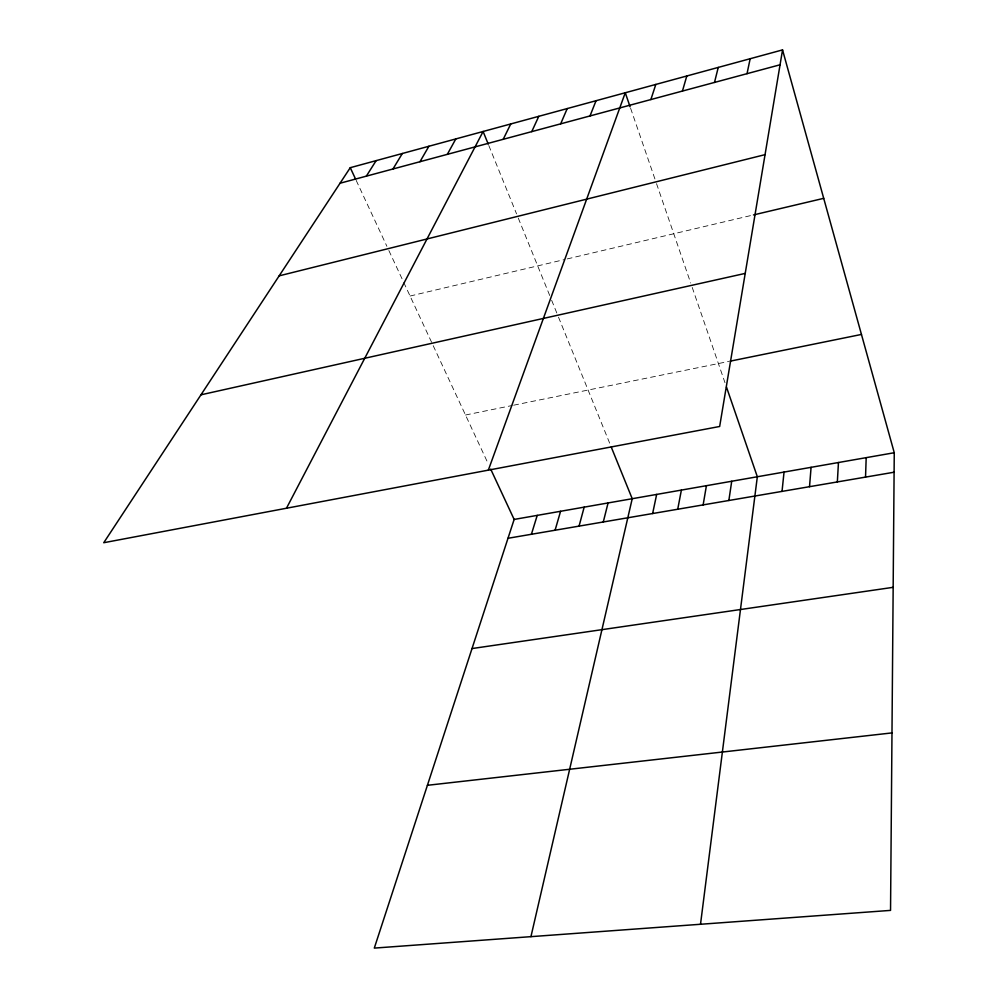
<?xml version="1.0" encoding="UTF-8"?>
<svg xmlns="http://www.w3.org/2000/svg" width="998" height="998" viewBox="0 0 998 998"><rect width="100%" height="100%" fill="white"/><g stroke="black" fill="none" stroke-linecap="round" stroke-linejoin="round"><path stroke-width="0.75" stroke-dasharray="4.99 3.74" d="M410.066 296.032L564.194 259.63M567.176 258.931L751.981 215.281M465.492 415.006L512.149 405.512M513.658 405.2L728.665 361.463M356.174 180.376L386.912 246.331M388.858 250.523L403.067 280.999M403.703 282.372L487.461 462.161M488.808 145.533L516.577 213.909M518.261 218.051L551.071 298.851M551.644 300.261L557.932 315.767M558.506 317.177L610.689 445.682M630.586 108.208L655.025 179.278M656.522 183.632L690.691 282.995M692.213 287.412L724.985 382.708"/><path stroke-width="1.5" d="M782.544 49.9L719.658 426.483L103.742 542.725L350.261 167.689L782.544 49.9L894.258 452.73L890.54 910.388L374.3 948.1L514.145 519.434L490.704 469.122M865.54 477.106L866.189 457.658M837.347 481.934L838.457 462.523M809.515 486.7L811.087 467.326M782.033 491.403L784.041 472.079M700.509 924.273L757.332 476.757L726.507 387.137M728.852 500.497L731.721 481.261M703.141 504.901L706.409 485.702M677.729 509.242L681.385 490.08M747.028 73.677L750.159 58.732M652.63 513.533L656.659 494.422M530.936 936.66L632.221 498.713L611.238 447.042M603.291 521.979L608.069 502.955M714.493 82.435L718.248 67.427M579.052 526.133L584.179 507.146M682.445 91.055L686.799 75.985M555.088 530.225L560.577 511.288M531.41 534.279L537.223 515.38M650.871 99.563L655.811 84.431M488.334 470.145L625.272 92.752L630.1 106.811M590.005 115.943L596.043 100.723M560.664 123.839L567.226 108.57M531.734 131.636L538.795 116.317M503.204 139.308L510.764 123.952M286.476 508.231L483.107 131.487L488.247 144.136M447.329 154.353L455.824 138.922M419.958 161.726L428.903 146.257M392.963 168.986L402.344 153.492M366.328 176.159L376.134 160.641M340.044 183.233L780.062 64.783M279.166 275.847L765.054 154.653M753.49 214.932L823.712 198.34M200.972 394.809L745.219 273.402M730.124 361.164L861.461 334.442M514.145 519.434L894.258 452.73M507.994 538.284L894.108 472.216M472.029 648.55L893.173 587.323M427.406 785.301L891.987 732.906M350.261 167.689L355.525 178.966"/></g></svg>
